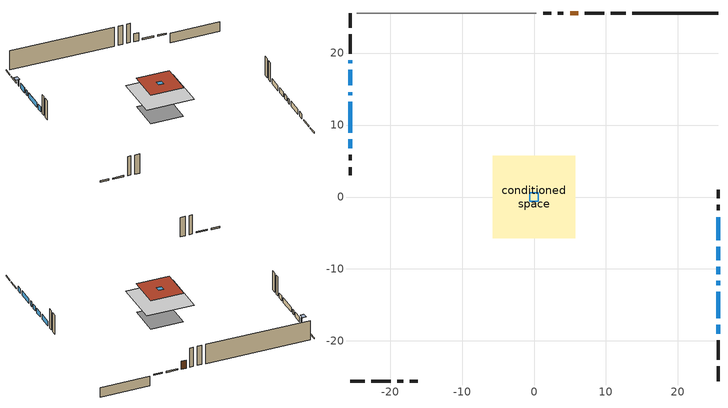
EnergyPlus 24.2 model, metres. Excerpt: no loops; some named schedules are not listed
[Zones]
conditioned space
 floor outside (Floor1 construction): -0.57,-0.57 -0.57,0.57 0.57,0.57 0.57,-0.57 z0.15
 floor adiabatic (AdiabaticFloorConstruction): -5.7,-5.7 -5.7,5.7 5.7,5.7 5.7,-5.7 z2.59
 floor foundation (Slab1 construction): -3.86,-3.86 -3.86,3.86 3.86,3.86 3.86,-3.86 z-2.29
 wall outside (RimJoist1 construction): 12.72,25.57 10.69,25.57 / -25.57,-25.57 -23.54,-25.57 / -25.57,25.57 -25.57,23.54 / 25.57,-25.57 25.57,-23.54 z0.15:0.45
 wall outside (RimJoist2 construction): 9.76,25.57 7.07,25.57 / -22.61,-25.57 -19.92,-25.57 / -25.57,22.61 -25.57,19.92 / 25.57,-22.61 25.57,-19.92 z0.15:0.45
 wall outside (AdiabaticWallConstruction 1): 6.14,25.57 5.03,25.57 z0.15:2.18
 wall outside (AdiabaticWallConstruction): -25.57,18.99 -25.57,18.58 z0.15:1.68; 25.57,-18.99 25.57,-17.77 / 25.57,-16.84 25.57,-13.18 / -25.57,17.65 -25.57,15.52 / -25.57,14.59 -25.57,14.13 / 25.57,-12.25 25.57,-11.64 / 25.57,-10.71 25.57,-9.7 / 25.57,-8.77 25.57,-6.94 / 25.57,-6.01 25.57,-2.8 / -25.57,13.2 -25.57,8.95 / -25.57,8.02 -25.57,6.8 z0.15:1.37
 wall outside (Wall1 construction): 4.1,25.57 3.31,25.57 / -18.99,-25.57 -18.2,-25.57 / -25.57,5.87 -25.57,5.09 / 25.57,-1.87 25.57,-1.08 z0.15:5.03
 wall outside (Wall2 construction): 2.38,25.57 1.25,25.57 / -17.27,-25.57 -16.14,-25.57 / -25.57,4.16 -25.57,3.03 / 25.57,-0.15 25.57,0.98 z0.15:5.03
 wall foundation (FoundationWall1 construction): 25.57,25.57 13.65,25.57 z-2.29:0.15
 wall adiabatic (Wall3 construction): 0.32,25.57 -24.64,25.57 z0.15:5.03
 window (WindowConstruction 10): -25.57,18.99 -25.57,18.58 z0.15:1.67
 window (WindowConstruction 7): 25.57,-18.99 25.57,-17.77 z0.15:1.37
 window (WindowConstruction 8): 25.57,-16.84 25.57,-13.18 z0.15:1.37
 window (WindowConstruction 9): -25.57,17.65 -25.57,15.52 z0.15:1.37
 window (WindowConstruction): -25.57,14.59 -25.57,14.13 z0.15:1.37
 window (WindowConstruction 1): 25.57,-12.25 25.57,-11.64 z0.15:1.37
 window (WindowConstruction 2): 25.57,-10.71 25.57,-9.7 z0.15:1.37
 window (WindowConstruction 3): 25.57,-8.77 25.57,-6.94 z0.15:1.37
 window (WindowConstruction 4): 25.57,-6.01 25.57,-2.8 z0.15:1.37
 window (WindowConstruction 5): -25.57,13.2 -25.57,8.95 z0.15:1.37
 window (WindowConstruction 6): -25.57,8.02 -25.57,6.8 z0.15:1.37
 door (Door): 6.14,25.57 5.03,25.57 z0.15:2.18
 ceiling adiabatic (AdiabaticFloorConstruction): 5.7,-5.7 5.7,5.7 -5.7,5.7 -5.7,-5.7 z2.59
 roof outside (Roof1 construction): -3.94,3.94 -3.94,-3.94 3.94,-3.94 3.94,3.94 z5.03
 roof outside (AdiabaticRoofConstruction): -0.61,-0.61 0.61,-0.61 0.61,0.61 -0.61,0.61 z5.03; 0.61,0.61 -0.61,0.61 -0.61,-0.61 0.61,-0.61 z5.03
 skylight (SkylightConstruction): -0.61,-0.61 0.61,-0.61 0.61,0.61 -0.61,0.61 z5.03
 skylight (SkylightConstruction 1): 0.61,0.61 -0.61,0.61 -0.61,-0.61 0.61,-0.61 z5.03
shading: -25.57,18.18 -25.57,19.39 -26.39,19.39 -26.39,18.18 z2.07
[Building]
Building 1: Terrain=Suburbs
[Site:Location]
Vancouver Intl AP_BC: Latitude {deg}=49.19; Longitude {deg}=-123.18; Time Zone {hr}=-8; Elevation {m}=4; Keep Site Location Information=Yes
[Site:GroundTemperature:Shallow]
8.06451, 6.96315, 6.87495, 7.3976, 9.49575, 11.5841, 13.3946, 14.5416, 14.639, 13.7062, 11.9418, 9.91751
[Site:WaterMainsTemperature]
Calculation Method=Schedule; Temperature Schedule=mains temperature schedule
[Material] Roughness=Rough; Thermal Absorptance=0.9
Name | Thickness {m} | Conductivity {W/m-K} | Density {kg/m3} | Specific Heat {J/kg-K} | Solar Absorptance | Visible Absorptance
asphalt or fiberglass shingles | 0.00635 | 0.162714 | 1121.4 | 1465.45 | 0.4 | 0.4
asphalt or fiberglass shingles 1 | 0.00635 | 0.162714 | 1121.4 | 1465.45 | 0.7 | 0.7
concrete 4.0 in. | 0.1016 | 1.803125 | 2242.8 | 837.4 | 0.7 | 0.7
concrete 8.0 in. | 0.2032 | 1.803125 | 2242.8 | 837.4 | 0.7 | 0.7
door material | 0.04445 | 0.053851 | 512.64 | 1214.23 | 0.7 | 0.7
exterior vertical ins | 0.00747334 | 0.029427 | 32.04 | 1214.23 | 0.7 | 0.7
floor covering | 0.0127 | 0.0433444 | 54.468 | 1339.84 | 0.6 | 0.6
floor rigid ins | 0.051816 | 0.029427 | 32.04 | 1214.23 | 0.7 | 0.7
floor rigid ins 1; roof rigid ins 1; wall rigid ins | 0.512978 | 0.029427 | 32.04 | 1214.23 | 0.7 | 0.7
floor stud and cavity | 0.1397 | 0.528223 | 92.3553 | 1139.71 | 0.7 | 0.7
floor stud and cavity 1 | 0.1397 | 1.75129 | 37.0049 | 1207.88 | 0.7 | 0.7
furniture material conditioned space 1 | 0.1524 | 0.115458 | 640.8 | 1214.23 | 0.6 | 0.6
gypsum board | 0.0127 | 0.160291 | 801 | 837.4 | 0.6 | 0.6
gypsum board 1 | 0.0127 | 0.160291 | 801 | 837.4 | 0.7 | 0.7
osb sheathing 0.5 in. | 0.0127 | 0.115458 | 512.64 | 1214.23 | 0.7 | 0.7
osb sheathing 0.5 in. 1 | 0.0127 | 0.115458 | 512.64 | 1214.23 | 0.4 | 0.4
osb sheathing 0.75 in. | 0.01905 | 0.115458 | 512.64 | 1214.23 | 0.7 | 0.7
rim joist stud and cavity | 0.0508 | 0.177588 | 50.32683 | 1063.81 | 0.6 | 0.6
rim joist stud and cavity 1 | 0.0508 | 0.271007 | 50.32683 | 1063.81 | 0.6 | 0.6
roof rigid ins | 0.103632 | 0.029427 | 32.04 | 1214.23 | 0.7 | 0.7
roof stud and cavity | 0.2032 | 0.337489 | 78.34581 | 1123.46 | 0.7 | 0.7
roof stud and cavity 1 | 0.18415 | 1.7868 | 37.0049 | 1207.88 | 0.6 | 0.6
wall stud and cavity | 0.1397 | 0.104393 | 139.0536 | 1170.24 | 0.7 | 0.7
wall stud and cavity 1 | 0.1397 | 0.100683 | 139.0536 | 1170.24 | 0.7 | 0.7
wall stud and cavity 2 | 0.1397 | 0.0930607 | 139.0536 | 1170.24 | 0.7 | 0.7
wall stud and cavity 3 | 0.0889 | 0.380278 | 52.3479 | 1209.89 | 0.7 | 0.7
wall stud and cavity 4 | 0.0889 | 0.391764 | 83.0341 | 1211.67 | 0.7 | 0.7
wood siding | 0.0254 | 0.102417 | 544.68 | 1172.36 | 0.4 | 0.4
wood siding 1; wood siding 2; wood siding 3 | 0.0254 | 0.102417 | 544.68 | 1172.36 | 0.7 | 0.7
[WindowMaterial:SimpleGlazingSystem]
Name | U-Factor {W/m2-K} | Solar Heat Gain Coefficient
SkylightMaterial | 5.21453 | 0.7381
SkylightMaterial 1 | 4.26892 | 0.7453
WindowMaterial | 7.347332 | 0.72
WindowMaterial 1 | 4.08135 | 0.67
WindowMaterial 2 | 3.929176 | 0.68
WindowMaterial 3 | 4.12677 | 0.69
WindowMaterial 4 | 4.181847 | 0.68
WindowMaterial 5 | 4.00299 | 0.69
WindowMaterial 6 | 5.03752 | 0.63
WindowMaterial 7 | 4.09327 | 0.66
WindowMaterial 8 | 3.01161 | 0.58
[Construction]
AdiabaticFloorConstruction: floor stud and cavity 1, floor rigid ins 1, osb sheathing 0.75 in., floor covering
AdiabaticRoofConstruction: asphalt or fiberglass shingles 1, roof rigid ins 1, osb sheathing 0.75 in., roof stud and cavity 1
AdiabaticWallConstruction: wood siding 2, wall rigid ins, wall stud and cavity 3, gypsum board
AdiabaticWallConstruction 1: wood siding 3, wall rigid ins, wall stud and cavity 3, gypsum board
Door: door material
Floor1 construction: floor stud and cavity, floor rigid ins, osb sheathing 0.75 in., floor covering
FoundationWall1 construction: concrete 8.0 in., gypsum board 1
furniture construction conditioned space 1: furniture material conditioned space 1
PartitionWallConstruction: gypsum board, wall stud and cavity 4, gypsum board
RimJoist1 construction: wood siding 1, rim joist stud and cavity
RimJoist2 construction: wood siding 1, rim joist stud and cavity 1
Roof1 construction: asphalt or fiberglass shingles, roof rigid ins, osb sheathing 0.75 in., roof stud and cavity, gypsum board
SkylightConstruction: SkylightMaterial
SkylightConstruction 1: SkylightMaterial 1
Slab1 construction: concrete 4.0 in.
Wall1 construction: wood siding, osb sheathing 0.5 in., wall stud and cavity, gypsum board
Wall2 construction: wood siding, osb sheathing 0.5 in., wall stud and cavity 1, gypsum board
Wall3 construction: osb sheathing 0.5 in. 1, wall stud and cavity 2, gypsum board
WindowConstruction: WindowMaterial
WindowConstruction 1; WindowConstruction 6: WindowMaterial 1
WindowConstruction 10: WindowMaterial 8
WindowConstruction 2: WindowMaterial 2
WindowConstruction 3; WindowConstruction 8: WindowMaterial 3
WindowConstruction 4: WindowMaterial 4
WindowConstruction 5: WindowMaterial 5
WindowConstruction 7: WindowMaterial 6
WindowConstruction 9: WindowMaterial 7
[Zone]
conditioned space: Multiplier=1; Volume {m3}=495.1; Part of Total Floor Area=Yes
[Space]
conditioned space 1: Zone=conditioned space; Volume {m3}=495.1
[SurfaceProperty:ExposedFoundationPerimeter]
Slab1: Exposed Perimeter Calculation Method=TotalExposedPerimeter; Total Exposed Perimeter {m}=11.918
[InternalMass] Zone or ZoneList=conditioned space; Space or SpaceList=conditioned space 1
Name | Construction | Surface Area {m2}
furniture mass conditioned space 1 | furniture construction conditioned space 1 | 76.4359
partition wall mass | PartitionWallConstruction | 191.09
[Lights]
interior lighting: Zone or ZoneList or Space or SpaceList=conditioned space 1; Schedule=interior lighting schedule; Design Level Calculation Method=LightingLevel; Lighting Level {W}=343.2; Return Air Fraction=0; Fraction Radiant=0.6; Fraction Visible=0.2; Fraction Replaceable=1
[People]
occupants: Zone or ZoneList or Space or SpaceList=conditioned space 1; Number of People Schedule=occupants schedule; Number of People Calculation Method=People; Number of People=3; Fraction Radiant=0.314171; Sensible Heat Fraction=0.56303; Activity Level Schedule=occupants activity schedule; Carbon Dioxide Generation Rate {m3/s-W}=0; Enable ASHRAE 55 Comfort Warnings=No; Mean Radiant Temperature Calculation Type=EnclosureAveraged
[ElectricEquipment] Zone or ZoneList or Space or SpaceList=conditioned space 1; Design Level Calculation Method=EquipmentLevel
Name | Schedule | Design Level {W} | Fraction Latent | Fraction Radiant | Fraction Lost
clothes dryer | clothes dryer schedule | 140.772 | 0.015 | 0.081 | 0.85
clothes washer | clothes washer schedule | 32.1985 | 0.03 | 0.162 | 0.7
cooking range | cooking range schedule | 208.969 | 0.08 | 0.432 | 0.2
dishwasher | dishwasher schedule | 66.8632 | 0.3 | 0.18 | 0.4
fridge | fridge schedule | 72.9452 | 0 | 0.6 | 0
mech vent bath fan 0 | mech vent bath fan 0 schedule | 50.2 | 0 | 0 | 1
mech vent bath fan 1 | mech vent bath fan 1 schedule | 50.2 | 0 | 0 | 1
mech vent house fan | mech vent house fan schedule | 0 | 0 | 0 | 1
mech vent house fan cfis | mech vent house fan cfis schedule | 0 | 0 | 0 | 0
mech vent range fan 0 | mech vent range fan 0 schedule | 57 | 0 | 0 | 1
misc plug loads | misc plug loads schedule | 494.7 | 0.045 | 0.513 | 0.1
whole house fan | Always On Discrete | 0 | 0 | 0 | 1
[OtherEquipment] Zone or ZoneList or Space or SpaceList=conditioned space 1; Design Level Calculation Method=EquipmentLevel
Name | Fuel Type | Schedule | Design Level {W} | Fraction Latent | Fraction Radiant | Fraction Lost
clothes dryer 1 | Electricity | clothes dryer schedule | 0 | 0.015 | 0.081 | 0.85
cooking range 1 | Electricity | cooking range schedule | 0 | 0.08 | 0.432 | 0.2
general water use latent | None | general water use schedule | 59.3978 | 1 | 0 | 0
general water use sensible | None | general water use schedule | -58.539 | 0 | 0.6 | 0
mech vent house fan latent load | None | Always On Discrete | 0 | 1 | 0 | 0
mech vent house fan sensible load | None | Always On Discrete | 0 | 0 | 0 | 0
water heater energy adjustment1 | Electricity | Always On Discrete | 0.01 | 0 | 0 | 1
[ZoneInfiltration:DesignFlowRate] Zone or ZoneList or Space or SpaceList=conditioned space 1; Schedule=Always On Discrete; Design Flow Rate Calculation Method=Flow/Zone; Design Flow Rate {m3/s}=0
infil flow; natural vent flow; whole house fan flow
[Foundation:Kiva]
Foundation Kiva 1: Initial Indoor Air Temperature {C}=18; Wall Height Above Grade {m}=0.149992; Wall Depth Below Slab {m}=0.2032; Custom Block Material Name 1=exterior vertical ins; Custom Block Depth 1 {m}=2.43998; Custom Block X Position 1 {m}=0.2159; Custom Block Z Position 1 {m}=0
[Foundation:Kiva:Settings]
Soil Conductivity {W/m-K}=0.849921; Soil Density {kg/m3}=1842.3; Soil Specific Heat {J/kg-K}=418.7; Ground Solar Absorptivity=0.9; Ground Thermal Absorptivity=0.9; Ground Surface Roughness {m}=0.03; Far-Field Width {m}=40; Deep-Ground Boundary Condition=ZeroFlux; Deep-Ground Depth {m}=40; Minimum Cell Dimension {m}=0.2; Maximum Cell Growth Coefficient=3; Simulation Timestep=Timestep
[Exterior:Lights]
exterior lighting: Schedule=exterior lighting schedule; Design Level {W}=75.6
[Schedule:Week:Daily]
interior lighting schedule Week Rule - Jan1-Jan27: interior lighting schedule day, interior lighting schedule day, interior lighting schedule day, interior lighting schedule day, interior lighting schedule day, interior lighting schedule day, interior lighting schedule day, interior lighting schedule default day, interior lighting schedule default day, interior lighting schedule default day, interior lighting schedule default day, interior lighting schedule default day
interior lighting schedule Week Rule - Jan28-Feb3: interior lighting schedule day, interior lighting schedule day, interior lighting schedule day, interior lighting schedule day, interior lighting schedule day 1, interior lighting schedule day 1, interior lighting schedule day 1, interior lighting schedule default day, interior lighting schedule default day, interior lighting schedule default day, interior lighting schedule default day, interior lighting schedule default day
interior lighting schedule Week Rule - Feb4-Feb24: interior lighting schedule day 1, interior lighting schedule day 1, interior lighting schedule day 1, interior lighting schedule day 1, interior lighting schedule day 1, interior lighting schedule day 1, interior lighting schedule day 1, interior lighting schedule default day, interior lighting schedule default day, interior lighting schedule default day, interior lighting schedule default day, interior lighting schedule default day
interior lighting schedule Week Rule - Feb25-Mar3: interior lighting schedule day 1, interior lighting schedule day 1, interior lighting schedule day 1, interior lighting schedule day 1, interior lighting schedule day 2, interior lighting schedule day 2, interior lighting schedule day 2, interior lighting schedule default day, interior lighting schedule default day, interior lighting schedule default day, interior lighting schedule default day, interior lighting schedule default day
interior lighting schedule Week Rule - Mar4-Mar31: interior lighting schedule day 2, interior lighting schedule day 2, interior lighting schedule day 2, interior lighting schedule day 2, interior lighting schedule day 2, interior lighting schedule day 2, interior lighting schedule day 2, interior lighting schedule default day, interior lighting schedule default day, interior lighting schedule default day, interior lighting schedule default day, interior lighting schedule default day
interior lighting schedule Week Rule - Apr1-Apr28: interior lighting schedule day 3, interior lighting schedule day 3, interior lighting schedule day 3, interior lighting schedule day 3, interior lighting schedule day 3, interior lighting schedule day 3, interior lighting schedule day 3, interior lighting schedule default day, interior lighting schedule default day, interior lighting schedule default day, interior lighting schedule default day, interior lighting schedule default day
interior lighting schedule Week Rule - Apr29-May5: interior lighting schedule day 3, interior lighting schedule day 3, interior lighting schedule day 4, interior lighting schedule day 4, interior lighting schedule day 4, interior lighting schedule day 4, interior lighting schedule day 4, interior lighting schedule default day, interior lighting schedule default day, interior lighting schedule default day, interior lighting schedule default day, interior lighting schedule default day
interior lighting schedule Week Rule - May6-May26: interior lighting schedule day 4, interior lighting schedule day 4, interior lighting schedule day 4, interior lighting schedule day 4, interior lighting schedule day 4, interior lighting schedule day 4, interior lighting schedule day 4, interior lighting schedule default day, interior lighting schedule default day, interior lighting schedule default day, interior lighting schedule default day, interior lighting schedule default day
interior lighting schedule Week Rule - May27-Jun2: interior lighting schedule day 4, interior lighting schedule day 4, interior lighting schedule day 4, interior lighting schedule day 4, interior lighting schedule day 4, interior lighting schedule day 5, interior lighting schedule day 5, interior lighting schedule default day, interior lighting schedule default day, interior lighting schedule default day, interior lighting schedule default day, interior lighting schedule default day
interior lighting schedule Week Rule - Jun3-Jun30: interior lighting schedule day 5, interior lighting schedule day 5, interior lighting schedule day 5, interior lighting schedule day 5, interior lighting schedule day 5, interior lighting schedule day 5, interior lighting schedule day 5, interior lighting schedule default day, interior lighting schedule default day, interior lighting schedule default day, interior lighting schedule default day, interior lighting schedule default day
interior lighting schedule Week Rule - Jul1-Jul28: interior lighting schedule day 6, interior lighting schedule day 6, interior lighting schedule day 6, interior lighting schedule day 6, interior lighting schedule day 6, interior lighting schedule day 6, interior lighting schedule day 6, interior lighting schedule default day, interior lighting schedule default day, interior lighting schedule default day, interior lighting schedule default day, interior lighting schedule default day
interior lighting schedule Week Rule - Jul29-Aug4: interior lighting schedule day 6, interior lighting schedule day 6, interior lighting schedule day 6, interior lighting schedule day 7, interior lighting schedule day 7, interior lighting schedule day 7, interior lighting schedule day 7, interior lighting schedule default day, interior lighting schedule default day, interior lighting schedule default day, interior lighting schedule default day, interior lighting schedule default day
interior lighting schedule Week Rule - Aug5-Aug25: interior lighting schedule day 7, interior lighting schedule day 7, interior lighting schedule day 7, interior lighting schedule day 7, interior lighting schedule day 7, interior lighting schedule day 7, interior lighting schedule day 7, interior lighting schedule default day, interior lighting schedule default day, interior lighting schedule default day, interior lighting schedule default day, interior lighting schedule default day
interior lighting schedule Week Rule - Aug26-Sep1: interior lighting schedule day 7, interior lighting schedule day 7, interior lighting schedule day 7, interior lighting schedule day 7, interior lighting schedule day 7, interior lighting schedule day 7, interior lighting schedule day 8, interior lighting schedule default day, interior lighting schedule default day, interior lighting schedule default day, interior lighting schedule default day, interior lighting schedule default day
interior lighting schedule Week Rule - Sep2-Sep29: interior lighting schedule day 8, interior lighting schedule day 8, interior lighting schedule day 8, interior lighting schedule day 8, interior lighting schedule day 8, interior lighting schedule day 8, interior lighting schedule day 8, interior lighting schedule default day, interior lighting schedule default day, interior lighting schedule default day, interior lighting schedule default day, interior lighting schedule default day
interior lighting schedule Week Rule - Sep30-Oct6: interior lighting schedule day 8, interior lighting schedule day 9, interior lighting schedule day 9, interior lighting schedule day 9, interior lighting schedule day 9, interior lighting schedule day 9, interior lighting schedule day 9, interior lighting schedule default day, interior lighting schedule default day, interior lighting schedule default day, interior lighting schedule default day, interior lighting schedule default day
interior lighting schedule Week Rule - Oct7-Oct27: interior lighting schedule day 9, interior lighting schedule day 9, interior lighting schedule day 9, interior lighting schedule day 9, interior lighting schedule day 9, interior lighting schedule day 9, interior lighting schedule day 9, interior lighting schedule default day, interior lighting schedule default day, interior lighting schedule default day, interior lighting schedule default day, interior lighting schedule default day
interior lighting schedule Week Rule - Oct28-Nov3: interior lighting schedule day 9, interior lighting schedule day 9, interior lighting schedule day 9, interior lighting schedule day 9, interior lighting schedule day 10, interior lighting schedule day 10, interior lighting schedule day 10, interior lighting schedule default day, interior lighting schedule default day, interior lighting schedule default day, interior lighting schedule default day, interior lighting schedule default day
interior lighting schedule Week Rule - Nov4-Nov24: interior lighting schedule day 10, interior lighting schedule day 10, interior lighting schedule day 10, interior lighting schedule day 10, interior lighting schedule day 10, interior lighting schedule day 10, interior lighting schedule day 10, interior lighting schedule default day, interior lighting schedule default day, interior lighting schedule default day, interior lighting schedule default day, interior lighting schedule default day
interior lighting schedule Week Rule - Nov25-Dec1: interior lighting schedule day 10, interior lighting schedule day 10, interior lighting schedule day 10, interior lighting schedule day 10, interior lighting schedule day 10, interior lighting schedule day 10, interior lighting schedule day 11, interior lighting schedule default day, interior lighting schedule default day, interior lighting schedule default day, interior lighting schedule default day, interior lighting schedule default day
interior lighting schedule Week Rule - Dec2-Dec31: interior lighting schedule day 11, interior lighting schedule day 11, interior lighting schedule day 11, interior lighting schedule day 11, interior lighting schedule day 11, interior lighting schedule day 11, interior lighting schedule day 11, interior lighting schedule default day, interior lighting schedule default day, interior lighting schedule default day, interior lighting schedule default day, interior lighting schedule default day
occupants schedule Week Rule - Jan1-Dec31: occupants schedule day, occupants schedule day, occupants schedule day, occupants schedule day, occupants schedule day, occupants schedule day, occupants schedule day, occupants schedule default day, occupants schedule default day, occupants schedule default day, occupants schedule default day, occupants schedule default day
clothes dryer schedule Week Rule - Jan1-Dec31: clothes dryer schedule day, clothes dryer schedule day, clothes dryer schedule day, clothes dryer schedule day, clothes dryer schedule day, clothes dryer schedule day, clothes dryer schedule day, clothes dryer schedule default day, clothes dryer schedule default day, clothes dryer schedule default day, clothes dryer schedule default day, clothes dryer schedule default day
clothes washer schedule Week Rule - Jan1-Dec31: clothes washer schedule day, clothes washer schedule day, clothes washer schedule day, clothes washer schedule day, clothes washer schedule day, clothes washer schedule day, clothes washer schedule day, clothes washer schedule default day, clothes washer schedule default day, clothes washer schedule default day, clothes washer schedule default day, clothes washer schedule default day
cooking range schedule Week Rule - Jan1-Dec31: cooking range schedule day, cooking range schedule day, cooking range schedule day, cooking range schedule day, cooking range schedule day, cooking range schedule day, cooking range schedule day, cooking range schedule default day, cooking range schedule default day, cooking range schedule default day, cooking range schedule default day, cooking range schedule default day
dishwasher schedule Week Rule - Jan1-Dec31: dishwasher schedule day, dishwasher schedule day, dishwasher schedule day, dishwasher schedule day, dishwasher schedule day, dishwasher schedule day, dishwasher schedule day, dishwasher schedule default day, dishwasher schedule default day, dishwasher schedule default day, dishwasher schedule default day, dishwasher schedule default day
mech vent bath fan 0 schedule Week Rule - Jan1-Dec31: mech vent bath fan 0 schedule day, mech vent bath fan 0 schedule day, mech vent bath fan 0 schedule day, mech vent bath fan 0 schedule day, mech vent bath fan 0 schedule day, mech vent bath fan 0 schedule day, mech vent bath fan 0 schedule day, mech vent bath fan 0 schedule default day, mech vent bath fan 0 schedule default day, mech vent bath fan 0 schedule default day, mech vent bath fan 0 schedule default day, mech vent bath fan 0 schedule default day
mech vent bath fan 1 schedule Week Rule - Jan1-Dec31: mech vent bath fan 1 schedule day, mech vent bath fan 1 schedule day, mech vent bath fan 1 schedule day, mech vent bath fan 1 schedule day, mech vent bath fan 1 schedule day, mech vent bath fan 1 schedule day, mech vent bath fan 1 schedule day, mech vent bath fan 1 schedule default day, mech vent bath fan 1 schedule default day, mech vent bath fan 1 schedule default day, mech vent bath fan 1 schedule default day, mech vent bath fan 1 schedule default day
mech vent range fan 0 schedule Week Rule - Jan1-Dec31: mech vent range fan 0 schedule day, mech vent range fan 0 schedule day, mech vent range fan 0 schedule day, mech vent range fan 0 schedule day, mech vent range fan 0 schedule day, mech vent range fan 0 schedule day, mech vent range fan 0 schedule day, mech vent range fan 0 schedule default day, mech vent range fan 0 schedule default day, mech vent range fan 0 schedule default day, mech vent range fan 0 schedule default day, mech vent range fan 0 schedule default day
misc plug loads schedule Week Rule - Jan1-Dec31: misc plug loads schedule day, misc plug loads schedule day, misc plug loads schedule day, misc plug loads schedule day, misc plug loads schedule day, misc plug loads schedule day, misc plug loads schedule day, misc plug loads schedule default day, misc plug loads schedule default day, misc plug loads schedule default day, misc plug loads schedule default day, misc plug loads schedule default day
general water use schedule Week Rule - Jan1-Dec31: general water use schedule day, general water use schedule day, general water use schedule day, general water use schedule day, general water use schedule day, general water use schedule day, general water use schedule day, general water use schedule default day, general water use schedule default day, general water use schedule default day, general water use schedule default day, general water use schedule default day
exterior lighting schedule Week Rule - Jan1-Jan27: exterior lighting schedule day, exterior lighting schedule day, exterior lighting schedule day, exterior lighting schedule day, exterior lighting schedule day, exterior lighting schedule day, exterior lighting schedule day, exterior lighting schedule default day, exterior lighting schedule default day, exterior lighting schedule default day, exterior lighting schedule default day, exterior lighting schedule default day
exterior lighting schedule Week Rule - Jan28-Feb3: exterior lighting schedule day, exterior lighting schedule day, exterior lighting schedule day, exterior lighting schedule day, exterior lighting schedule day 1, exterior lighting schedule day 1, exterior lighting schedule day 1, exterior lighting schedule default day, exterior lighting schedule default day, exterior lighting schedule default day, exterior lighting schedule default day, exterior lighting schedule default day
exterior lighting schedule Week Rule - Feb4-Feb24: exterior lighting schedule day 1, exterior lighting schedule day 1, exterior lighting schedule day 1, exterior lighting schedule day 1, exterior lighting schedule day 1, exterior lighting schedule day 1, exterior lighting schedule day 1, exterior lighting schedule default day, exterior lighting schedule default day, exterior lighting schedule default day, exterior lighting schedule default day, exterior lighting schedule default day
exterior lighting schedule Week Rule - Feb25-Mar3: exterior lighting schedule day 1, exterior lighting schedule day 1, exterior lighting schedule day 1, exterior lighting schedule day 1, exterior lighting schedule day 2, exterior lighting schedule day 2, exterior lighting schedule day 2, exterior lighting schedule default day, exterior lighting schedule default day, exterior lighting schedule default day, exterior lighting schedule default day, exterior lighting schedule default day
exterior lighting schedule Week Rule - Mar4-Mar31: exterior lighting schedule day 2, exterior lighting schedule day 2, exterior lighting schedule day 2, exterior lighting schedule day 2, exterior lighting schedule day 2, exterior lighting schedule day 2, exterior lighting schedule day 2, exterior lighting schedule default day, exterior lighting schedule default day, exterior lighting schedule default day, exterior lighting schedule default day, exterior lighting schedule default day
exterior lighting schedule Week Rule - Apr1-Apr28: exterior lighting schedule day 3, exterior lighting schedule day 3, exterior lighting schedule day 3, exterior lighting schedule day 3, exterior lighting schedule day 3, exterior lighting schedule day 3, exterior lighting schedule day 3, exterior lighting schedule default day, exterior lighting schedule default day, exterior lighting schedule default day, exterior lighting schedule default day, exterior lighting schedule default day
exterior lighting schedule Week Rule - Apr29-May5: exterior lighting schedule day 3, exterior lighting schedule day 3, exterior lighting schedule day 4, exterior lighting schedule day 4, exterior lighting schedule day 4, exterior lighting schedule day 4, exterior lighting schedule day 4, exterior lighting schedule default day, exterior lighting schedule default day, exterior lighting schedule default day, exterior lighting schedule default day, exterior lighting schedule default day
exterior lighting schedule Week Rule - May6-May26: exterior lighting schedule day 4, exterior lighting schedule day 4, exterior lighting schedule day 4, exterior lighting schedule day 4, exterior lighting schedule day 4, exterior lighting schedule day 4, exterior lighting schedule day 4, exterior lighting schedule default day, exterior lighting schedule default day, exterior lighting schedule default day, exterior lighting schedule default day, exterior lighting schedule default day
exterior lighting schedule Week Rule - May27-Jun2: exterior lighting schedule day 4, exterior lighting schedule day 4, exterior lighting schedule day 4, exterior lighting schedule day 4, exterior lighting schedule day 4, exterior lighting schedule day 5, exterior lighting schedule day 5, exterior lighting schedule default day, exterior lighting schedule default day, exterior lighting schedule default day, exterior lighting schedule default day, exterior lighting schedule default day
exterior lighting schedule Week Rule - Jun3-Jun30: exterior lighting schedule day 5, exterior lighting schedule day 5, exterior lighting schedule day 5, exterior lighting schedule day 5, exterior lighting schedule day 5, exterior lighting schedule day 5, exterior lighting schedule day 5, exterior lighting schedule default day, exterior lighting schedule default day, exterior lighting schedule default day, exterior lighting schedule default day, exterior lighting schedule default day
exterior lighting schedule Week Rule - Jul1-Jul28: exterior lighting schedule day 6, exterior lighting schedule day 6, exterior lighting schedule day 6, exterior lighting schedule day 6, exterior lighting schedule day 6, exterior lighting schedule day 6, exterior lighting schedule day 6, exterior lighting schedule default day, exterior lighting schedule default day, exterior lighting schedule default day, exterior lighting schedule default day, exterior lighting schedule default day
exterior lighting schedule Week Rule - Jul29-Aug4: exterior lighting schedule day 6, exterior lighting schedule day 6, exterior lighting schedule day 6, exterior lighting schedule day 7, exterior lighting schedule day 7, exterior lighting schedule day 7, exterior lighting schedule day 7, exterior lighting schedule default day, exterior lighting schedule default day, exterior lighting schedule default day, exterior lighting schedule default day, exterior lighting schedule default day
exterior lighting schedule Week Rule - Aug5-Aug25: exterior lighting schedule day 7, exterior lighting schedule day 7, exterior lighting schedule day 7, exterior lighting schedule day 7, exterior lighting schedule day 7, exterior lighting schedule day 7, exterior lighting schedule day 7, exterior lighting schedule default day, exterior lighting schedule default day, exterior lighting schedule default day, exterior lighting schedule default day, exterior lighting schedule default day
exterior lighting schedule Week Rule - Aug26-Sep1: exterior lighting schedule day 7, exterior lighting schedule day 7, exterior lighting schedule day 7, exterior lighting schedule day 7, exterior lighting schedule day 7, exterior lighting schedule day 7, exterior lighting schedule day 8, exterior lighting schedule default day, exterior lighting schedule default day, exterior lighting schedule default day, exterior lighting schedule default day, exterior lighting schedule default day
exterior lighting schedule Week Rule - Sep2-Sep29: exterior lighting schedule day 8, exterior lighting schedule day 8, exterior lighting schedule day 8, exterior lighting schedule day 8, exterior lighting schedule day 8, exterior lighting schedule day 8, exterior lighting schedule day 8, exterior lighting schedule default day, exterior lighting schedule default day, exterior lighting schedule default day, exterior lighting schedule default day, exterior lighting schedule default day
exterior lighting schedule Week Rule - Sep30-Oct6: exterior lighting schedule day 8, exterior lighting schedule day 9, exterior lighting schedule day 9, exterior lighting schedule day 9, exterior lighting schedule day 9, exterior lighting schedule day 9, exterior lighting schedule day 9, exterior lighting schedule default day, exterior lighting schedule default day, exterior lighting schedule default day, exterior lighting schedule default day, exterior lighting schedule default day
exterior lighting schedule Week Rule - Oct7-Oct27: exterior lighting schedule day 9, exterior lighting schedule day 9, exterior lighting schedule day 9, exterior lighting schedule day 9, exterior lighting schedule day 9, exterior lighting schedule day 9, exterior lighting schedule day 9, exterior lighting schedule default day, exterior lighting schedule default day, exterior lighting schedule default day, exterior lighting schedule default day, exterior lighting schedule default day
exterior lighting schedule Week Rule - Oct28-Nov3: exterior lighting schedule day 9, exterior lighting schedule day 9, exterior lighting schedule day 9, exterior lighting schedule day 9, exterior lighting schedule day 10, exterior lighting schedule day 10, exterior lighting schedule day 10, exterior lighting schedule default day, exterior lighting schedule default day, exterior lighting schedule default day, exterior lighting schedule default day, exterior lighting schedule default day
exterior lighting schedule Week Rule - Nov4-Nov24: exterior lighting schedule day 10, exterior lighting schedule day 10, exterior lighting schedule day 10, exterior lighting schedule day 10, exterior lighting schedule day 10, exterior lighting schedule day 10, exterior lighting schedule day 10, exterior lighting schedule default day, exterior lighting schedule default day, exterior lighting schedule default day, exterior lighting schedule default day, exterior lighting schedule default day
exterior lighting schedule Week Rule - Nov25-Dec1: exterior lighting schedule day 10, exterior lighting schedule day 10, exterior lighting schedule day 10, exterior lighting schedule day 10, exterior lighting schedule day 10, exterior lighting schedule day 10, exterior lighting schedule day 11, exterior lighting schedule default day, exterior lighting schedule default day, exterior lighting schedule default day, exterior lighting schedule default day, exterior lighting schedule default day
[Schedule:Year]
interior lighting schedule: interior lighting schedule Week Rule - Jan1-Jan27, 1, 1, 1, 27, interior lighting schedule Week Rule - Jan28-Feb3, 1, 28, 2, 3, interior lighting schedule Week Rule - Feb4-Feb24, 2, 4, 2, 24, interior lighting schedule Week Rule - Feb25-Mar3, 2, 25, 3, 3, interior lighting schedule Week Rule - Mar4-Mar31, 3, 4, 3, 31, interior lighting schedule Week Rule - Apr1-Apr28, 4, 1, 4, 28, interior lighting schedule Week Rule - Apr29-May5, 4, 29, 5, 5, interior lighting schedule Week Rule - May6-May26, 5, 6, 5, 26, interior lighting schedule Week Rule - May27-Jun2, 5, 27, 6, 2, interior lighting schedule Week Rule - Jun3-Jun30, 6, 3, 6, 30, interior lighting schedule Week Rule - Jul1-Jul28, 7, 1, 7, 28, interior lighting schedule Week Rule - Jul29-Aug4, 7, 29, 8, 4, interior lighting schedule Week Rule - Aug5-Aug25, 8, 5, 8, 25, interior lighting schedule Week Rule - Aug26-Sep1, 8, 26, 9, 1, interior lighting schedule Week Rule - Sep2-Sep29, 9, 2, 9, 29, interior lighting schedule Week Rule - Sep30-Oct6, 9, 30, 10, 6, interior lighting schedule Week Rule - Oct7-Oct27, 10, 7, 10, 27, interior lighting schedule Week Rule - Oct28-Nov3, 10, 28, 11, 3, interior lighting schedule Week Rule - Nov4-Nov24, 11, 4, 11, 24, interior lighting schedule Week Rule - Nov25-Dec1, 11, 25, 12, 1, interior lighting schedule Week Rule - Dec2-Dec31, 12, 2, 12, 31
occupants schedule: occupants schedule Week Rule - Jan1-Dec31, 1, 1, 12, 31
clothes dryer schedule: clothes dryer schedule Week Rule - Jan1-Dec31, 1, 1, 12, 31
clothes washer schedule: clothes washer schedule Week Rule - Jan1-Dec31, 1, 1, 12, 31
cooking range schedule: cooking range schedule Week Rule - Jan1-Dec31, 1, 1, 12, 31
dishwasher schedule: dishwasher schedule Week Rule - Jan1-Dec31, 1, 1, 12, 31
mech vent bath fan 0 schedule: mech vent bath fan 0 schedule Week Rule - Jan1-Dec31, 1, 1, 12, 31
mech vent bath fan 1 schedule: mech vent bath fan 1 schedule Week Rule - Jan1-Dec31, 1, 1, 12, 31
mech vent range fan 0 schedule: mech vent range fan 0 schedule Week Rule - Jan1-Dec31, 1, 1, 12, 31
misc plug loads schedule: misc plug loads schedule Week Rule - Jan1-Dec31, 1, 1, 12, 31
general water use schedule: general water use schedule Week Rule - Jan1-Dec31, 1, 1, 12, 31
exterior lighting schedule: exterior lighting schedule Week Rule - Jan1-Jan27, 1, 1, 1, 27, exterior lighting schedule Week Rule - Jan28-Feb3, 1, 28, 2, 3, exterior lighting schedule Week Rule - Feb4-Feb24, 2, 4, 2, 24, exterior lighting schedule Week Rule - Feb25-Mar3, 2, 25, 3, 3, exterior lighting schedule Week Rule - Mar4-Mar31, 3, 4, 3, 31, exterior lighting schedule Week Rule - Apr1-Apr28, 4, 1, 4, 28, exterior lighting schedule Week Rule - Apr29-May5, 4, 29, 5, 5, exterior lighting schedule Week Rule - May6-May26, 5, 6, 5, 26, exterior lighting schedule Week Rule - May27-Jun2, 5, 27, 6, 2, exterior lighting schedule Week Rule - Jun3-Jun30, 6, 3, 6, 30, exterior lighting schedule Week Rule - Jul1-Jul28, 7, 1, 7, 28, exterior lighting schedule Week Rule - Jul29-Aug4, 7, 29, 8, 4, exterior lighting schedule Week Rule - Aug5-Aug25, 8, 5, 8, 25, exterior lighting schedule Week Rule - Aug26-Sep1, 8, 26, 9, 1, exterior lighting schedule Week Rule - Sep2-Sep29, 9, 2, 9, 29, exterior lighting schedule Week Rule - Sep30-Oct6, 9, 30, 10, 6, exterior lighting schedule Week Rule - Oct7-Oct27, 10, 7, 10, 27, exterior lighting schedule Week Rule - Oct28-Nov3, 10, 28, 11, 3, exterior lighting schedule Week Rule - Nov4-Nov24, 11, 4, 11, 24, exterior lighting schedule Week Rule - Nov25-Dec1, 11, 25, 12, 1, exterior lighting schedule Week Rule - Dec2-Dec31, 12, 2, 12, 31
[Schedule:Constant]
Name | Hourly Value
occupants activity schedule | 117.228
fridge schedule | 0
mech vent house fan schedule; mech vent house fan cfis schedule; Always On Discrete | 1
[Schedule:Compact]
mains temperature schedule: Through: 01/01, For: AllDays, Until: 24:00, 11.375, Through: 01/02, For: AllDays, Until: 24:00, 11.3367, Through: 01/03, For: AllDays, Until: 24:00, 11.2994, Through: 01/04, For: AllDays, Until: 24:00, 11.2628, Through: 01/05, For: AllDays, Until: 24:00, 11.2267, Through: 01/06, For: AllDays, Until: 24:00, 11.1917, Through: 01/07, For: AllDays, Until: 24:00, 11.1578, Through: 01/08, For: AllDays, Until: 24:00, 11.1244, Through: 01/09, For: AllDays, Until: 24:00, 11.0917, Through: 01/10, For: AllDays, Until: 24:00, 11.06, Through: 01/11, For: AllDays, Until: 24:00, 11.0289, Through: 01/12, For: AllDays, Until: 24:00, 10.9989, Through: 01/13, For: AllDays, Until: 24:00, 10.97, Through: 01/14, For: AllDays, Until: 24:00, 10.9417, Through: 01/15, For: AllDays, Until: 24:00, 10.9139, Through: 01/16, For: AllDays, Until: 24:00, 10.8878, Through: 01/17, For: AllDays, Until: 24:00, 10.8622, Through: 01/18, For: AllDays, Until: 24:00, 10.8372, Through: 01/19, For: AllDays, Until: 24:00, 10.8133, Through: 01/20, For: AllDays, Until: 24:00, 10.7906, Through: 01/21, For: AllDays, Until: 24:00, 10.7683, Through: 01/22, For: AllDays, Until: 24:00, 10.7478, Through: 01/23, For: AllDays, Until: 24:00, 10.7272, Through: 01/24, For: AllDays, Until: 24:00, 10.7083, Through: 01/25, For: AllDays, Until: 24:00, 10.69, Through: 01/26, For: AllDays, Until: 24:00, 10.6728, Through: 01/27, For: AllDays, Until: 24:00, 10.6567, Through: 01/28, For: AllDays, Until: 24:00, 10.6411, Through: 01/29, For: AllDays, Until: 24:00, 10.6267, Through: 01/30, For: AllDays, Until: 24:00, 10.6133, Through: 01/31, For: AllDays, Until: 24:00, 10.6011, Through: 02/01, For: AllDays, Until: 24:00, 10.59, Through: 02/02, For: AllDays, Until: 24:00, 10.5794, Through: 02/03, For: AllDays, Until: 24:00, 10.57, Through: 02/04, For: AllDays, Until: 24:00, 10.5617, Through: 02/05, For: AllDays, Until: 24:00, 10.5539, Through: 02/06, For: AllDays, Until: 24:00, 10.5478, Through: 02/07, For: AllDays, Until: 24:00, 10.5422, Through: 02/08, For: AllDays, Until: 24:00, 10.5378, Through: 02/09, For: AllDays, Until: 24:00, 10.5339, Through: 02/10, For: AllDays, Until: 24:00, 10.5317, Through: 02/11, For: AllDays, Until: 24:00, 10.53, Through: 02/12, For: AllDays, Until: 24:00, 10.53, Through: 02/13, For: AllDays, Until: 24:00, 10.5306, Through: 02/14, For: AllDays, Until: 24:00, 10.5317, Through: 02/15, For: AllDays, Until: 24:00, 10.5344, Through: 02/16, For: AllDays, Until: 24:00, 10.5378, Through: 02/17, For: AllDays, Until: 24:00, 10.5428, Through: 02/18, For: AllDays, Until: 24:00, 10.5483, Through: 02/19, For: AllDays, Until: 24:00, 10.5544, Through: 02/20, For: AllDays, Until: 24:00, 10.5622, Through: 02/21, For: AllDays, Until: 24:00, 10.5706, Through: 02/22, For: AllDays, Until: 24:00, 10.5806, Through: 02/23, For: AllDays, Until: 24:00, 10.5911, Through: 02/24, For: AllDays, Until: 24:00, 10.6022, Through: 02/25, For: AllDays, Until: 24:00, 10.615, Through: 02/26, For: AllDays, Until: 24:00, 10.6283, Through: 02/27, For: AllDays, Until: 24:00, 10.6428, Through: 02/28, For: AllDays, Until: 24:00, 10.6583, Through: 03/01, For: AllDays, Until: 24:00, 10.6744, Through: 03/02, For: AllDays, Until: 24:00, 10.6917, Through: 03/03, For: AllDays, Until: 24:00, 10.71, Through: 03/04, For: AllDays, Until: 24:00, 10.7294, Through: 03/05, For: AllDays, Until: 24:00, 10.7494, Through: 03/06, For: AllDays, Until: 24:00, 10.7706, Through: 03/07, For: AllDays, Until: 24:00, 10.7928, Through: 03/08, For: AllDays, Until: 24:00, 10.8161, Through: 03/09, For: AllDays, Until: 24:00, 10.84, Through: 03/10, For: AllDays, Until: 24:00, 10.8644, Through: 03/11, For: AllDays, Until: 24:00, 10.8906, Through: 03/12, For: AllDays, Until: 24:00, 10.9167, Through: 03/13, For: AllDays, Until: 24:00, 10.9444, Through: 03/14, For: AllDays, Until: 24:00, 10.9728, Through: 03/15, For: AllDays, Until: 24:00, 11.0022, Through: 03/16, For: AllDays, Until: 24:00, 11.0322, Through: 03/17, For: AllDays, Until: 24:00, 11.0633, Through: 03/18, For: AllDays, Until: 24:00, 11.095, Through: 03/19, For: AllDays, Until: 24:00, 11.1278, Through: 03/20, For: AllDays, Until: 24:00, 11.1611, Through: 03/21, For: AllDays, Until: 24:00, 11.1956, Through: 03/22, For: AllDays, Until: 24:00, 11.2306, Through: 03/23, For: AllDays, Until: 24:00, 11.2667, Through: 03/24, For: AllDays, Until: 24:00, 11.3033, Through: 03/25, For: AllDays, Until: 24:00, 11.3406, Through: 03/26, For: AllDays, Until: 24:00, 11.3789, Through: 03/27, For: AllDays, Until: 24:00, 11.4178, Through: 03/28, For: AllDays, Until: 24:00, 11.4572, Through: 03/29, For: AllDays, Until: 24:00, 11.4978, Through: 03/30, For: AllDays, Until: 24:00, 11.5389, Through: 03/31, For: AllDays, Until: 24:00, 11.5811, Through: 04/01, For: AllDays, Until: 24:00, 11.6233, Through: 04/02, For: AllDays, Until: 24:00, 11.6667, Through: 04/03, For: AllDays, Until: 24:00, 11.7106, Through: 04/04, For: AllDays, Until: 24:00, 11.755, Through: 04/05, For: AllDays, Until: 24:00, 11.8006, Through: 04/06, For: AllDays, Until: 24:00, 11.8461, Through: 04/07, For: AllDays, Until: 24:00, 11.8928, Through: 04/08, For: AllDays, Until: 24:00, 11.9394, Through: 04/09, For: AllDays, Until: 24:00, 11.9872, Through: 04/10, For: AllDays, Until: 24:00, 12.0356, Through: 04/11, For: AllDays, Until: 24:00, 12.0844, Through: 04/12, For: AllDays, Until: 24:00, 12.1333, Through: 04/13, For: AllDays, Until: 24:00, 12.1833, Through: 04/14, For: AllDays, Until: 24:00, 12.2339, Through: 04/15, For: AllDays, Until: 24:00, 12.2844, Through: 04/16, For: AllDays, Until: 24:00, 12.3361, Through: 04/17, For: AllDays, Until: 24:00, 12.3878, Through: 04/18, For: AllDays, Until: 24:00, 12.44, Through: 04/19, For: AllDays, Until: 24:00, 12.4928, Through: 04/20, For: AllDays, Until: 24:00, 12.5456, Through: 04/21, For: AllDays, Until: 24:00, 12.5994, Through: 04/22, For: AllDays, Until: 24:00, 12.6533, Through: 04/23, For: AllDays, Until: 24:00, 12.7072, Through: 04/24, For: AllDays, Until: 24:00, 12.7622, Through: 04/25, For: AllDays, Until: 24:00, 12.8172, Through: 04/26, For: AllDays, Until: 24:00, 12.8722, Through: 04/27, For: AllDays, Until: 24:00, 12.9278, Through: 04/28, For: AllDays, Until: 24:00, 12.9839, Through: 04/29, For: AllDays, Until: 24:00, 13.04, Through: 04/30, For: AllDays, Until: 24:00, 13.0961, Through: 05/01, For: AllDays, Until: 24:00, 13.1533, Through: 05/02, For: AllDays, Until: 24:00, 13.21, Through: 05/03, For: AllDays, Until: 24:00, 13.2672, Through: 05/04, For: AllDays, Until: 24:00, 13.3244, Through: 05/05, For: AllDays, Until: 24:00, 13.3817, Through: 05/06, For: AllDays, Until: 24:00, 13.4394, Through: 05/07, For: AllDays, Until: 24:00, 13.4972, Through: 05/08, For: AllDays, Until: 24:00, 13.555, Through: 05/09, For: AllDays, Until: 24:00, 13.6133, Through: 05/10, For: AllDays, Until: 24:00, 13.6711, Through: 05/11, For: AllDays, Until: 24:00, 13.7294, Through: 05/12, For: AllDays, Until: 24:00, 13.7878, Through: 05/13, For: AllDays, Until: 24:00, 13.8461, Through: 05/14, For: AllDays, Until: 24:00, 13.9044, Through: 05/15, For: AllDays, Until: 24:00, 13.9628, Through: 05/16, For: AllDays, Until: 24:00, 14.0211, Through: 05/17, For: AllDays, Until: 24:00, 14.0789, Through: 05/18, For: AllDays, Until: 24:00, 14.1372, Through: 05/19, For: AllDays, Until: 24:00, 14.1956, Through: 05/20, For: AllDays, Until: 24:00, 14.2533, Through: 05/21, For: AllDays, Until: 24:00, 14.3117, Through: 05/22, For: AllDays, Until: 24:00, 14.3694, Through: 05/23, For: AllDays, Until: 24:00, 14.4272, Through: 05/24, For: AllDays, Until: 24:00, 14.4844, Through: 05/25, For: AllDays, Until: 24:00, 14.5422, Through: 05/26, For: AllDays, Until: 24:00, 14.5994, Through: 05/27, For: AllDays, Until: 24:00, 14.6561, Through: 05/28, For: AllDays, Until: 24:00, 14.7128, Through: 05/29, For: AllDays, Until: 24:00, 14.7694, Through: 05/30, For: AllDays, Until: 24:00, 14.8261, Through: 05/31, For: AllDays, Until: 24:00, 14.8817, Through: 06/01, For: AllDays, Until: 24:00, 14.9378, Through: 06/02, For: AllDays, Until: 24:00, 14.9933, Through: 06/03, For: AllDays, Until: 24:00, 15.0483, Through: 06/04, For: AllDays, Until: 24:00, 15.1028, Through: 06/05, For: AllDays, Until: 24:00, 15.1572, Through: 06/06, For: AllDays, Until: 24:00, 15.2117, Through: 06/07, For: AllDays, Until: 24:00, 15.265, Through: 06/08, For: AllDays, Until: 24:00, 15.3183, Through: 06/09, For: AllDays, Until: 24:00, 15.3711, Through: 06/10, For: AllDays, Until: 24:00, 15.4239, Through: 06/11, For: AllDays, Until: 24:00, 15.4756, Through: 06/12, For: AllDays, Until: 24:00, 15.5272, Through: 06/13, For: AllDays, Until: 24:00, 15.5783, Through: 06/14, For: AllDays, Until: 24:00, 15.6289, Through: 06/15, For: AllDays, Until: 24:00, 15.6789, Through: 06/16, For: AllDays, Until: 24:00, 15.7283, Through: 06/17, For: AllDays, Until: 24:00, 15.7772, Through: 06/18, For: AllDays, Until: 24:00, 15.8261, Through: 06/19, For: AllDays, Until: 24:00, 15.8739, Through: 06/20, For: AllDays, Until: 24:00, 15.9211, Through: 06/21, For: AllDays, Until: 24:00, 15.9678, Through: 06/22, For: AllDays, Until: 24:00, 16.0139, Through: 06/23, For: AllDays, Until: 24:00, 16.0594, Through: 06/24, For: AllDays, Until: 24:00, 16.1044, Through: 06/25, For: AllDays, Until: 24:00, 16.1483, Through: 06/26, For: AllDays, Until: 24:00, 16.1922, Through: 06/27, For: AllDays, Until: 24:00, 16.235, Through: 06/28, For: AllDays, Until: 24:00, 16.2772, Through: 06/29, For: AllDays, Until: 24:00, 16.3183, Through: 06/30, For: AllDays, Until: 24:00, 16.3594, Through: 07/01, For: AllDays, Until: 24:00, 16.3994, Through: 07/02, For: AllDays, Until: 24:00, 16.4389, Through: 07/03, For: AllDays, Until: 24:00, 16.4772, Through: 07/04, For: AllDays, Until: 24:00, 16.515, Through: 07/05, For: AllDays, Until: 24:00, 16.5522, Through: 07/06, For: AllDays, Until: 24:00, 16.5883, Through: 07/07, For: AllDays, Until: 24:00, 16.6239, Through: 07/08, For: AllDays, Until: 24:00, 16.6583, Through: 07/09, For: AllDays, Until: 24:00, 16.6922, Through: 07/10, For: AllDays, Until: 24:00, 16.7256, Through: 07/11, For: AllDays, Until: 24:00, 16.7578, Through: 07/12, For: AllDays, Until: 24:00, 16.7889, Through: 07/13, For: AllDays, Until: 24:00, 16.8194, Through: 07/14, For: AllDays, Until: 24:00, 16.8489, Through: 07/15, For: AllDays, Until: 24:00, 16.8778, Through: 07/16, For: AllDays, Until: 24:00, 16.9056, Through: 07/17, For: AllDays, Until: 24:00, 16.9328, Through: 07/18, For: AllDays, Until: 24:00, 16.9589, Through: 07/19, For: AllDays, Until: 24:00, 16.9839, Through: 07/20, For: AllDays, Until: 24:00, 17.0083, Through: 07/21, For: AllDays, Until: 24:00, 17.0317, Through: 07/22, For: AllDays, Until: 24:00, 17.0544, Through: 07/23, For: AllDays, Until: 24:00, 17.0761, Through: 07/24, For: AllDays, Until: 24:00, 17.0967, Through: 07/25, For: AllDays, Until: 24:00, 17.1161, Through: 07/26, For: AllDays, Until: 24:00, 17.135, Through: 07/27, For: AllDays, Until: 24:00, 17.1528, Through: 07/28, For: AllDays, Until: 24:00, 17.1694, Through: 07/29, For: AllDays, Until: 24:00, 17.1856, Through: 07/30, For: AllDays, Until: 24:00, 17.2, Through: 07/31, For: AllDays, Until: 24:00, 17.2144, Through: 08/01, For: AllDays, Until: 24:00, 17.2272, Through: 08/02, For: AllDays, Until: 24:00, 17.2389, Through: 08/03, For: AllDays, Until: 24:00, 17.25, Through: 08/04, For: AllDays, Until: 24:00, 17.26, Through: 08/05, For: AllDays, Until: 24:00, 17.2689, Through: 08/06, For: AllDays, Until: 24:00, 17.2772, Through: 08/07, For: AllDays, Until: 24:00, 17.2839, Through: 08/08, For: AllDays, Until: 24:00, 17.29, Through: 08/09, For: AllDays, Until: 24:00, 17.295, Through: 08/10, For: AllDays, Until: 24:00, 17.2989, Through: 08/11, For: AllDays, Until: 24:00, 17.3022, Through: 08/12, For: AllDays, Until: 24:00, 17.3039, Through: 08/13, For: AllDays, Until: 24:00, 17.305, Through: 08/14, For: AllDays, Until: 24:00, 17.305, Through: 08/15, For: AllDays, Until: 24:00, 17.3039, Through: 08/16, For: AllDays, Until: 24:00, 17.3022, Through: 08/17, For: AllDays, Until: 24:00, 17.2989, Through: 08/18, For: AllDays, Until: 24:00, 17.295, Through: 08/19, For: AllDays, Until: 24:00, 17.29, Through: 08/20, For: AllDays, Until: 24:00, 17.2839, Through: 08/21, For: AllDays, Until: 24:00, 17.2772, Through: 08/22, For: AllDays, Until: 24:00, 17.2689, Through: 08/23, For: AllDays, Until: 24:00, 17.26, Through: 08/24, For: AllDays, Until: 24:00, 17.25, Through: 08/25, For: AllDays, Until: 24:00, 17.2394, Through: 08/26, For: AllDays, Until: 24:00, 17.2272, Through: 08/27, For: AllDays, Until: 24:00, 17.2144, Through: 08/28, For: AllDays, Until: 24:00, 17.2006, Through: 08/29, For: AllDays, Until: 24:00, 17.1856, Through: 08/30, For: AllDays, Until: 24:00, 17.1694, Through: 08/31, For: AllDays, Until: 24:00, 17.1528, Through: 09/01, For: AllDays, Until: 24:00, 17.135, Through: 09/02, For: AllDays, Until: 24:00, 17.1161, Through: 09/03, For: AllDays, Until: 24:00, 17.0967, Through: 09/04, For: AllDays, Until: 24:00, 17.0761, Through: 09/05, For: AllDays, Until: 24:00, 17.0544, Through: 09/06, For: AllDays, Until: 24:00, 17.0322, Through: 09/07, For: AllDays, Until: 24:00, 17.0089, Through: 09/08, For: AllDays, Until: 24:00, 16.9844, Through: 09/09, For: AllDays, Until: 24:00, 16.9589, Through: 09/10, For: AllDays, Until: 24:00, 16.9328, Through: 09/11, For: AllDays, Until: 24:00, 16.9061, Through: 09/12, For: AllDays, Until: 24:00, 16.8783, Through: 09/13, For: AllDays, Until: 24:00, 16.8494, Through: 09/14, For: AllDays, Until: 24:00, 16.8194, Through: 09/15, For: AllDays, Until: 24:00, 16.7894, Through: 09/16, For: AllDays, Until: 24:00, 16.7578, Through: 09/17, For: AllDays, Until: 24:00, 16.7256, Through: 09/18, For: AllDays, Until: 24:00, 16.6928, Through: 09/19, For: AllDays, Until: 24:00, 16.6589, Through: 09/20, For: AllDays, Until: 24:00, 16.6239, Through: 09/21, For: AllDays, Until: 24:00, 16.5889, Through: 09/22, For: AllDays, Until: 24:00, 16.5522, Through: 09/23, For: AllDays, Until: 24:00, 16.5156, Through: 09/24, For: AllDays, Until: 24:00, 16.4778, Through: 09/25, For: AllDays, Until: 24:00, 16.4389, Through: 09/26, For: AllDays, Until: 24:00, 16.3994, Through: 09/27, For: AllDays, Until: 24:00, 16.3594, Through: 09/28, For: AllDays, Until: 24:00, 16.3189, Through: 09/29, For: AllDays, Until: 24:00, 16.2772, Through: 09/30, For: AllDays, Until: 24:00, 16.235, Through: 10/01, For: AllDays, Until: 24:00, 16.1922, Through: 10/02, For: AllDays, Until: 24:00, 16.1489, Through: 10/03, For: AllDays, Until: 24:00, 16.1044, Through: 10/04, For: AllDays, Until: 24:00, 16.06, Through: 10/05, For: AllDays, Until: 24:00, 16.0144, Through: 10/06, For: AllDays, Until: 24:00, 15.9683, Through: 10/07, For: AllDays, Until: 24:00, 15.9217, Through: 10/08, For: AllDays, Until: 24:00, 15.8744, Through: 10/09, For: AllDays, Until: 24:00, 15.8261, Through: 10/10, For: AllDays, Until: 24:00, 15.7778, Through: 10/11, For: AllDays, Until: 24:00, 15.7289, Through: 10/12, For: AllDays, Until: 24:00, 15.6794, Through: 10/13, For: AllDays, Until: 24:00, 15.6294, Through: 10/14, For: AllDays, Until: 24:00, 15.5789, Through: 10/15, For: AllDays, Until: 24:00, 15.5278, Through: 10/16, For: AllDays, Until: 24:00, 15.4761, Through: 10/17, For: AllDays, Until: 24:00, 15.4244, Through: 10/18, For: AllDays, Until: 24:00, 15.3717, Through: 10/19, For: AllDays, Until: 24:00, 15.3189, Through: 10/20, For: AllDays, Until: 24:00, 15.2656, Through: 10/21, For: AllDays, Until: 24:00, 15.2117, Through: 10/22, For: AllDays, Until: 24:00, 15.1578, Through: 10/23, For: AllDays, Until: 24:00, 15.1033, Through: 10/24, For: AllDays, Until: 24:00, 15.0489, Through: 10/25, For: AllDays, Until: 24:00, 14.9933, Through: 10/26, For: AllDays, Until: 24:00, 14.9383, Through: 10/27, For: AllDays, Until: 24:00, 14.8822, Through: 10/28, For: AllDays, Until: 24:00, 14.8261, Through: 10/29, For: AllDays, Until: 24:00, 14.77, Through: 10/30, For: AllDays, Until: 24:00, 14.7133, Through: 10/31, For: AllDays, Until: 24:00, 14.6567, Through: 11/01, For: AllDays, Until: 24:00, 14.5994, Through: 11/02, For: AllDays, Until: 24:00, 14.5428, Through: 11/03, For: AllDays, Until: 24:00, 14.485, Through: 11/04, For: AllDays, Until: 24:00, 14.4278, Through: 11/05, For: AllDays, Until: 24:00, 14.37, Through: 11/06, For: AllDays, Until: 24:00, 14.3122, Through: 11/07, For: AllDays, Until: 24:00, 14.2539, Through: 11/08, For: AllDays, Until: 24:00, 14.1961, Through: 11/09, For: AllDays, Until: 24:00, 14.1378, Through: 11/10, For: AllDays, Until: 24:00, 14.0794, Through: 11/11, For: AllDays, Until: 24:00, 14.0217, Through: 11/12, For: AllDays, Until: 24:00, 13.9633, Through: 11/13, For: AllDays, Until: 24:00, 13.905, Through: 11/14, For: AllDays, Until: 24:00, 13.8467, Through: 11/15, For: AllDays, Until: 24:00, 13.7883, Through: 11/16, For: AllDays, Until: 24:00, 13.73, Through: 11/17, For: AllDays, Until: 24:00, 13.6717, Through: 11/18, For: AllDays, Until: 24:00, 13.6139, Through: 11/19, For: AllDays, Until: 24:00, 13.5556, Through: 11/20, For: AllDays, Until: 24:00, 13.4978, Through: 11/21, For: AllDays, Until: 24:00, 13.44, Through: 11/22, For: AllDays, Until: 24:00, 13.3822, Through: 11/23, For: AllDays, Until: 24:00, 13.325, Through: 11/24, For: AllDays, Until: 24:00, 13.2678, Through: 11/25, For: AllDays, Until: 24:00, 13.2106, Through: 11/26, For: AllDays, Until: 24:00, 13.1533, Through: 11/27, For: AllDays, Until: 24:00, 13.0967, Through: 11/28, For: AllDays, Until: 24:00, 13.0406, Through: 11/29, For: AllDays, Until: 24:00, 12.9844, Through: 11/30, For: AllDays, Until: 24:00, 12.9283, Through: 12/01, For: AllDays, Until: 24:00, 12.8728, Through: 12/02, For: AllDays, Until: 24:00, 12.8172, Through: 12/03, For: AllDays, Until: 24:00, 12.7622, Through: 12/04, For: AllDays, Until: 24:00, 12.7078, Through: 12/05, For: AllDays, Until: 24:00, 12.6533, Through: 12/06, For: AllDays, Until: 24:00, 12.5994, Through: 12/07, For: AllDays, Until: 24:00, 12.5461, Through: 12/08, For: AllDays, Until: 24:00, 12.4928, Through: 12/09, For: AllDays, Until: 24:00, 12.4406, Through: 12/10, For: AllDays, Until: 24:00, 12.3883, Through: 12/11, For: AllDays, Until: 24:00, 12.3361, Through: 12/12, For: AllDays, Until: 24:00, 12.285, Through: 12/13, For: AllDays, Until: 24:00, 12.2339, Through: 12/14, For: AllDays, Until: 24:00, 12.1839, Through: 12/15, For: AllDays, Until: 24:00, 12.1339, Through: 12/16, For: AllDays, Until: 24:00, 12.0844, Through: 12/17, For: AllDays, Until: 24:00, 12.0361, Through: 12/18, For: AllDays, Until: 24:00, 11.9878, Through: 12/19, For: AllDays, Until: 24:00, 11.94, Through: 12/20, For: AllDays, Until: 24:00, 11.8933, Through: 12/21, For: AllDays, Until: 24:00, 11.8467, Through: 12/22, For: AllDays, Until: 24:00, 11.8006, Through: 12/23, For: AllDays, Until: 24:00, 11.7556, Through: 12/24, For: AllDays, Until: 24:00, 11.7111, Through: 12/25, For: AllDays, Until: 24:00, 11.6672, Through: 12/26, For: AllDays, Until: 24:00, 11.6239, Through: 12/27, For: AllDays, Until: 24:00, 11.5811, Through: 12/28, For: AllDays, Until: 24:00, 11.5394, Through: 12/29, For: AllDays, Until: 24:00, 11.4983, Through: 12/30, For: AllDays, Until: 24:00, 11.4578, Through: 12/31, For: AllDays, Until: 24:00, 11.4183
